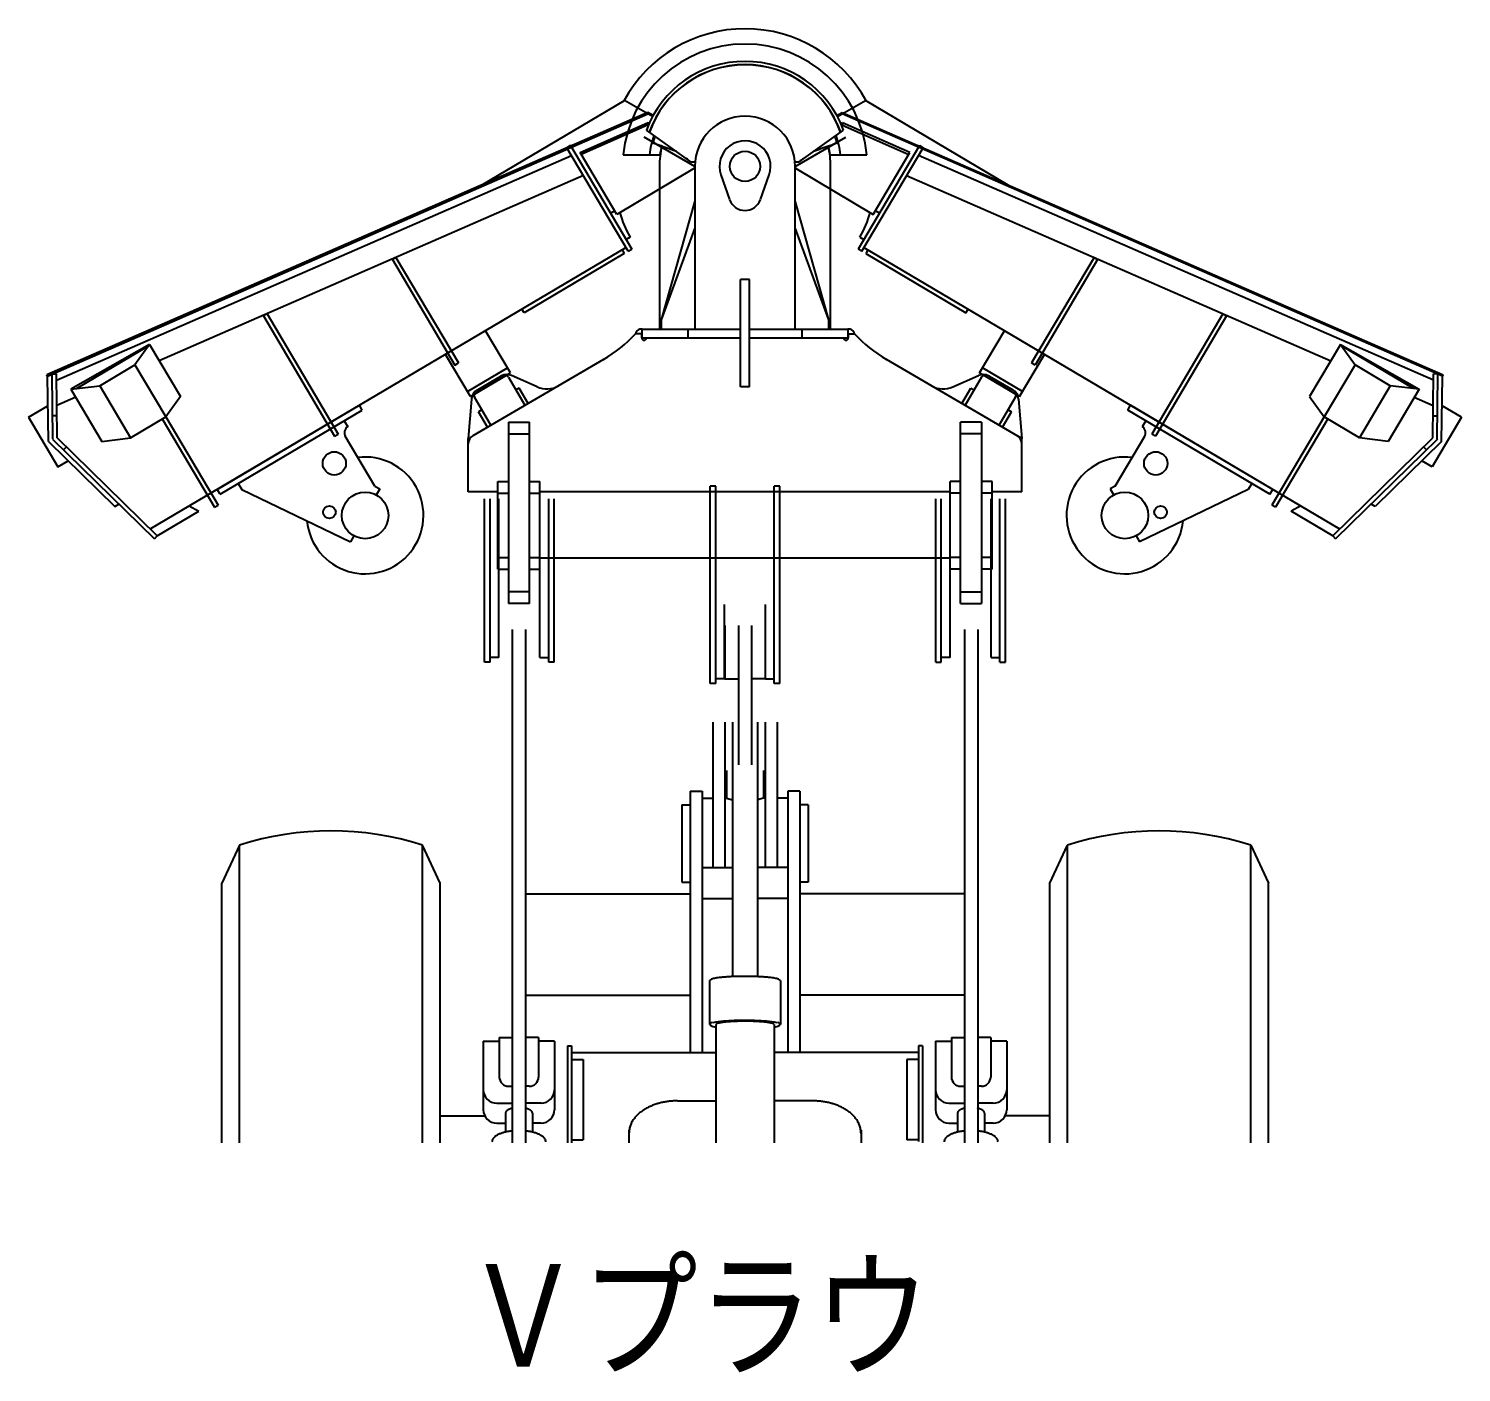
# Model space of a CAD drawing. Header units: millimetres. Extents: x -45 to 187, y -119 to 53.
# Drawn here: x 40.2 to 101.8, y -110.6 to -52.8 of the extents above; entities that cross this region are included whole.
import ezdxf
from ezdxf.enums import TextEntityAlignment as Align

# ---------------------------------------------------------------- set-up
doc = ezdxf.new("R2010")
doc.units = ezdxf.units.MM
doc.header["$LTSCALE"] = 0.25
doc.header["$PDSIZE"] = 1
doc.layers.add('Layer0016', color=7, linetype='Continuous')
doc.styles.add('dcStyle0', font='txt.shx', dxfattribs={"bigfont": 'bigfont'})

# ---------------------------------------------------------------- blocks, each defined once
blk = doc.blocks.new('DC_GROUP_ＤＸＦ５_21')
at = {"layer": 'Layer0016', "color": 7, "linetype": 'Continuous', "lineweight": 25}
for p, q in [((74.988, -56.612), (76.202, -55.928)), ((82.336, -59.558), (76.202, -55.928)), ((74.967, -56.572), (75.198, -56.442)), ((75.185, -56.501), (75.198, -56.442)), ((100.999, -67.77), (75.185, -56.501)), ((75.198, -56.442), (101.035, -67.721)), ((75.141, -56.923), (75.208, -56.886)), ((75.177, -57.006), (75.212, -56.987)), ((78.104, -58.161), (75.208, -56.886)), ((75.208, -56.886), (75.212, -56.987)), ((75.212, -56.987), (78.057, -58.239)), ((78.515, -57.858), (75.883, -62.307)), ((78.515, -57.858), (78.67, -57.95)), ((76.038, -62.398), (78.67, -57.95)), ((76.531, -60.819), (78.104, -58.161)), ((100.613, -67.95), (78.472, -58.284)), ((73.18, -58.837), (76.531, -60.819)), ((77.959, -59.152), (96.198, -67.114)), ((76.794, -60.766), (76.622, -60.664)), ((75.955, -61.792), (76.127, -61.893)), ((76.038, -62.398), (75.883, -62.307)), ((76.13, -62.243), (96.578, -74.343)), ((76.302, -62.345), (76.21, -62.5)), ((76.21, -62.5), (80.513, -65.046)), ((86.02, -62.671), (83.337, -67.205)), ((86.175, -62.762), (83.492, -67.297)), ((86.02, -62.671), (86.175, -62.762)), ((80.513, -65.046), (80.605, -64.891)), ((91.561, -65.089), (88.501, -70.261)), ((91.716, -65.181), (88.656, -70.352)), ((91.561, -65.089), (91.716, -65.181)), ((81.102, -67.625), (82.171, -65.818)), ((96.612, -66.415), (95.288, -68.652)), ((96.612, -66.415), (97.243, -67.287)), ((96.612, -66.415), (99.995, -68.338)), ((99.754, -68.308), (96.655, -66.475)), ((82.823, -68.644), (83.892, -66.837)), ((82.823, -68.644), (81.102, -67.625)), ((82.945, -68.437), (81.224, -67.419)), ((83.492, -67.297), (83.337, -67.205)), ((97.243, -67.287), (95.919, -69.525)), ((98.759, -68.184), (97.243, -67.287)), ((100.587, -70.42), (100.616, -67.679)), ((100.796, -67.681), (100.616, -67.679)), ((100.766, -70.464), (100.796, -67.681)), ((100.995, -67.789), (101.035, -67.721)), ((98.759, -68.184), (97.435, -70.422)), ((99.995, -68.338), (98.671, -70.576)), ((99.995, -68.338), (98.759, -68.184)), ((100.965, -70.581), (100.995, -67.789)), ((95.288, -68.652), (95.919, -69.525)), ((99.791, -68.682), (100.602, -69.036)), ((87.471, -69.233), (87.593, -69.026)), ((93.581, -72.849), (87.471, -69.233)), ((93.703, -72.642), (87.593, -69.026)), ((95.911, -69.52), (93.665, -73.316)), ((97.435, -70.422), (95.919, -69.525)), ((101.812, -69.542), (100.552, -71.672)), ((100.597, -69.479), (100.777, -69.481)), ((101.812, -69.542), (100.981, -69.05)), ((88.245, -69.691), (88.093, -69.949)), ((96.068, -69.609), (93.82, -73.408)), ((86.926, -72.509), (88.198, -70.36)), ((88.656, -70.352), (88.501, -70.261)), ((96.281, -74.634), (100.587, -70.42)), ((100.787, -70.476), (96.407, -74.763)), ((98.671, -70.576), (97.435, -70.422)), ((100.965, -70.581), (98.108, -73.378)), ((100.186, -70.812), (100.312, -70.94)), ((100.552, -71.672), (100.114, -71.414)), ((86.926, -72.509), (86.721, -72.622)), ((86.721, -72.622), (86.866, -72.885)), ((92.654, -72.648), (87.974, -74.901)), ((92.807, -72.39), (92.654, -72.648)), ((93.581, -72.849), (93.703, -72.642)), ((98.108, -73.378), (97.93, -73.272)), ((93.82, -73.408), (93.665, -73.316)), ((94.908, -73.355), (94.492, -73.576)), ((96.281, -74.634), (94.492, -73.576)), ((87.829, -74.638), (87.974, -74.901)), ((96.281, -74.634), (96.407, -74.763))]:
    blk.add_line(p, q, dxfattribs=at)
for centre, radius in [((88.672, -71.524), 0.5), ((87.348, -73.761), 1), ((88.881, -73.623), 0.27)]:
    blk.add_circle(centre, radius, dxfattribs=at)
for centre, radius, start, end in [((72.468, -59.728), 4.052, 329.38676, 345.57842), ((87.94, -70.208), 0.3, 329.38676, 59.38676), ((87.348, -73.761), 2.511, 82.85473, 354.56993)]:
    blk.add_arc(centre, radius, start, end, dxfattribs=at)
blk = doc.blocks.new('DC_GROUP_ＤＸＦ５_23')
at = {"layer": 'Layer0016', "color": 7, "linetype": 'Continuous', "lineweight": 25}
for centre, radius, start, end in [((70.497, -98.401), 4.802, 95.39087, 97.70552), ((70.731, -100.825), 7.237, 93.89772, 95.43333), ((70.881, -102.993), 9.411, 92.73176, 93.91283), ((70.966, -104.742), 11.162, 91.74315, 92.73887), ((71.004, -105.963), 12.383, 90.84976, 91.74726), ((71.014, -106.589), 13.009, 89.99839, 90.85267), ((71.015, -106.589), 13.009, 89.14661, 90.00097), ((71.025, -105.962), 12.382, 88.2519, 89.14952), ((71.063, -104.741), 11.16, 87.26021, 88.256), ((71.148, -102.992), 9.409, 86.0862, 87.26732), ((71.298, -100.824), 7.236, 84.56547, 86.10131), ((71.532, -98.399), 4.8, 82.29317, 84.60792), ((69.685, -93.94), 0.265, 95.02272, 136.23598), ((70.16, -95.971), 2.349, 97.50616, 102.23733), ((71.869, -95.971), 2.348, 77.76077, 82.49259), ((72.344, -93.94), 0.265, 43.7587, 84.97612)]:
    blk.add_arc(centre, radius, start, end, dxfattribs=at)
blk = doc.blocks.new('DC_GROUP_ＤＸＦ５_24')
at = {"layer": 'Layer0016', "color": 7, "linetype": 'Continuous', "lineweight": 25}
for centre, radius, start, end in [((69.923, -95.805), 0.218, 95.00303, 136.14338), ((70.313, -97.479), 1.935, 97.4884, 102.20738), ((70.589, -99.479), 3.955, 95.37822, 97.6872), ((70.782, -101.476), 5.96, 93.88862, 95.42056), ((70.905, -103.261), 7.75, 92.72539, 93.90369), ((70.975, -104.701), 9.191, 91.73908, 92.73248), ((71.006, -105.706), 10.197, 90.84775, 91.74318), ((71.014, -106.221), 10.712, 89.99833, 90.85066), ((71.015, -106.221), 10.712, 89.14851, 90.00091), ((71.023, -105.705), 10.196, 88.25585, 89.15141), ((71.054, -104.699), 9.19, 87.26645, 88.25995), ((71.124, -103.259), 7.748, 86.09516, 87.27354), ((71.247, -101.474), 5.959, 84.578, 86.11024), ((71.44, -99.478), 3.953, 82.31109, 84.62034), ((71.717, -97.478), 1.934, 77.78974, 82.51), ((72.107, -95.805), 0.218, 43.84851, 84.99501)]:
    blk.add_arc(centre, radius, start, end, dxfattribs=at)
blk = doc.blocks.new('DC_GROUP_ＤＸＦ５_25')
at = {"layer": 'Layer0016', "color": 7, "linetype": 'Continuous', "lineweight": 25}
for centre, radius, start, end in [((80.798, -100.201), 0.973, 75.48299, 76.90005), ((80.814, -100.138), 0.908, 73.96664, 75.48415), ((80.833, -100.073), 0.84, 72.32614, 73.96813), ((80.854, -100.006), 0.77, 70.537, 72.328), ((80.878, -99.939), 0.698, 68.56585, 70.5394), ((80.905, -99.872), 0.626, 66.36762, 68.56902), ((80.934, -99.805), 0.554, 63.88232, 66.37191), ((80.965, -99.741), 0.482, 61.03211, 63.88816), ((80.999, -99.681), 0.413, 57.70301, 61.04036), ((81.034, -99.625), 0.347, 53.74234, 57.7146), ((81.071, -99.575), 0.285, 48.92445, 53.75899), ((81.107, -99.533), 0.229, 42.93751, 48.9475), ((81.143, -99.5), 0.181, 35.36052, 42.96678), ((81.174, -99.478), 0.142, 25.71671, 35.38752), ((81.199, -99.466), 0.115, 13.7568, 25.71224), ((81.213, -99.463), 0.101, 0.06133, 13.68088)]:
    blk.add_arc(centre, radius, start, end, dxfattribs=at)
blk = doc.blocks.new('DC_GROUP_ＤＸＦ５_26')
at = {"layer": 'Layer0016', "color": 7, "linetype": 'Continuous', "lineweight": 25}
for centre, radius, start, end in [((80.255, -99.463), 0.101, 166.33047, 179.9613), ((80.269, -99.466), 0.115, 154.27384, 166.25394), ((80.293, -99.478), 0.143, 144.5923, 154.26976), ((80.325, -99.5), 0.181, 137.0091, 144.61932), ((80.36, -99.533), 0.23, 131.02821, 137.03852), ((80.397, -99.575), 0.285, 126.21827, 131.05135), ((80.434, -99.625), 0.347, 122.26262, 126.23486), ((80.469, -99.681), 0.414, 118.93881, 122.27425), ((80.503, -99.742), 0.483, 116.091, 118.94701), ((80.534, -99.806), 0.554, 113.60863, 116.09687), ((80.563, -99.872), 0.627, 111.41183, 113.61291), ((80.59, -99.94), 0.699, 109.44174, 111.41501), ((80.613, -100.007), 0.771, 107.65415, 109.44416), ((80.635, -100.074), 0.841, 106.01518, 107.65601), ((80.653, -100.139), 0.909, 104.49844, 106.01664), ((80.67, -100.202), 0.974, 103.08303, 104.49962)]:
    blk.add_arc(centre, radius, start, end, dxfattribs=at)
blk = doc.blocks.new('DC_GROUP_ＤＸＦ５_27')
at = {"layer": 'Layer0016', "color": 7, "linetype": 'Continuous', "lineweight": 25}
for centre, radius, start, end in [((67.94, -101.387), 2.43, 110.31658, 114.36618), ((68.003, -101.558), 2.612, 106.55395, 110.32107), ((68.049, -101.711), 2.772, 103.00746, 106.55766), ((68.079, -101.841), 2.905, 99.62292, 103.0106), ((68.096, -101.942), 3.008, 96.35356, 99.62565), ((68.104, -102.011), 3.077, 93.15815, 96.35601), ((68.106, -102.046), 3.113, 89.99888, 93.16045), ((67.227, -100.435), 1.225, 142.25385, 150.28589), ((67.364, -100.542), 1.399, 135.22675, 142.26049), ((67.504, -100.68), 1.596, 129.06937, 135.23606), ((67.637, -100.843), 1.806, 123.62904, 129.0786), ((67.756, -101.021), 2.02, 118.7657, 123.63712), ((67.857, -101.206), 2.231, 114.36068, 118.77242), ((66.959, -100.32), 0.932, 169.4188, 179.9835), ((67.01, -100.33), 0.984, 159.38251, 169.38829), ((67.104, -100.365), 1.084, 150.287, 159.36756)]:
    blk.add_arc(centre, radius, start, end, dxfattribs=at)
blk = doc.blocks.new('DC_GROUP_ＤＸＦ５_28')
at = {"layer": 'Layer0016', "color": 7, "linetype": 'Continuous', "lineweight": 25}
for centre, radius, start, end in [((60.817, -99.463), 0.101, 166.33038, 179.9613), ((60.83, -99.466), 0.115, 154.2737, 166.25385), ((60.855, -99.478), 0.143, 144.59215, 154.26962), ((60.886, -99.5), 0.181, 137.00895, 144.61917), ((60.922, -99.533), 0.23, 131.02808, 137.03837), ((60.959, -99.575), 0.285, 126.21816, 131.05122), ((60.995, -99.625), 0.347, 122.26252, 126.23474), ((61.031, -99.681), 0.414, 118.93872, 122.27415), ((61.064, -99.742), 0.483, 116.09092, 118.94692), ((61.096, -99.806), 0.554, 113.60856, 116.09679), ((61.125, -99.872), 0.627, 111.41177, 113.61285), ((61.151, -99.94), 0.699, 109.44169, 111.41496), ((61.175, -100.007), 0.771, 107.6541, 109.44411), ((61.196, -100.074), 0.841, 106.01514, 107.65597), ((61.215, -100.139), 0.909, 104.49841, 106.01661), ((61.231, -100.202), 0.974, 103.08301, 104.49958)]:
    blk.add_arc(centre, radius, start, end, dxfattribs=at)
blk = doc.blocks.new('DC_GROUP_ＤＸＦ５_29')
at = {"layer": 'Layer0016', "color": 7, "linetype": 'Continuous', "lineweight": 25}
for centre, radius, start, end in [((61.36, -100.201), 0.973, 75.48299, 76.90005), ((61.376, -100.138), 0.908, 73.96664, 75.48415), ((61.395, -100.073), 0.84, 72.32614, 73.96813), ((61.416, -100.006), 0.77, 70.537, 72.328), ((61.44, -99.939), 0.698, 68.56585, 70.5394), ((61.466, -99.872), 0.626, 66.36762, 68.56902), ((61.495, -99.805), 0.554, 63.88232, 66.37191), ((61.527, -99.741), 0.482, 61.03211, 63.88816), ((61.56, -99.681), 0.413, 57.70301, 61.04036), ((61.596, -99.625), 0.347, 53.74234, 57.7146), ((61.632, -99.575), 0.285, 48.92445, 53.75899), ((61.669, -99.533), 0.229, 42.93751, 48.9475), ((61.705, -99.5), 0.181, 35.36052, 42.96678), ((61.736, -99.478), 0.142, 25.71671, 35.38752), ((61.761, -99.466), 0.115, 13.7568, 25.71224), ((61.774, -99.463), 0.101, 0.06133, 13.68088)]:
    blk.add_arc(centre, radius, start, end, dxfattribs=at)
blk = doc.blocks.new('DC_GROUP_ＤＸＦ５_30')
at = {"layer": 'Layer0016', "color": 7, "linetype": 'Continuous', "lineweight": 25}
for centre, radius, start, end in [((69.594, -95.645), 0.0749, 59.24038, 225.10142), ((69.913, -94.705), 1.06, 249.49517, 261.99853), ((70.133, -97.692), 2.171, 97.21937, 103.32624), ((70.533, -100.605), 5.111, 94.96967, 97.56338), ((70.788, -103.452), 7.969, 93.36298, 95.02636), ((70.933, -105.848), 10.369, 92.10297, 93.38138), ((70.997, -107.559), 12.082, 91.01435, 92.11146), ((71.014, -108.447), 12.97, 89.9976, 91.01956), ((71.015, -108.447), 12.97, 88.97994, 90.00199), ((71.032, -107.559), 12.081, 87.88793, 88.98516), ((71.097, -105.847), 10.368, 86.618, 87.89641), ((71.241, -103.451), 7.968, 84.97283, 86.6364), ((71.496, -100.605), 5.11, 82.43582, 85.0295), ((71.896, -97.692), 2.17, 76.67318, 82.77979), ((72.116, -94.705), 1.06, 278.00042, 290.50718), ((72.435, -95.645), 0.0749, 314.93517, 120.73833)]:
    blk.add_arc(centre, radius, start, end, dxfattribs=at)
blk = doc.blocks.new('DC_GROUP_ＤＸＦ５_31')
at = {"layer": 'Layer0016', "color": 7, "linetype": 'Continuous', "lineweight": 25}
for centre, radius, start, end in [((60.861, -101.306), 1.027, 114.48608, 118.17916), ((60.943, -101.486), 1.225, 111.40289, 114.49864), ((61.016, -101.671), 1.424, 108.74791, 111.41121), ((61.079, -101.856), 1.619, 106.41175, 108.75362), ((61.132, -102.037), 1.807, 104.31798, 106.41581), ((61.176, -102.209), 1.986, 102.41136, 104.32095), ((61.212, -102.371), 2.151, 100.65081, 102.4136), ((61.24, -102.519), 2.301, 99.00485, 100.65255), ((61.261, -102.65), 2.434, 97.4481, 99.00623), ((61.276, -102.764), 2.549, 95.96191, 97.44924), ((60.341, -100.694), 0.206, 161.46148, 179.87087), ((60.391, -100.711), 0.258, 146.64586, 161.33858), ((60.473, -100.765), 0.356, 136.0632, 146.70174), ((60.571, -100.858), 0.492, 128.42247, 136.13757), ((60.672, -100.985), 0.654, 122.6723, 128.47383), ((60.77, -101.137), 0.834, 118.15947, 122.70409)]:
    blk.add_arc(centre, radius, start, end, dxfattribs=at)
blk = doc.blocks.new('DC_GROUP_ＤＸＦ５_32')
at = {"layer": 'Layer0016', "color": 7, "linetype": 'Continuous', "lineweight": 25}
for centre, radius, start, end in [((80.753, -102.763), 2.549, 82.54493, 84.03264), ((80.768, -102.65), 2.434, 80.9883, 82.54607), ((80.789, -102.518), 2.301, 79.34168, 80.98969), ((80.817, -102.37), 2.15, 77.58021, 79.34342), ((80.853, -102.209), 1.985, 75.67288, 77.58245), ((80.897, -102.036), 1.807, 73.57752, 75.67586), ((80.95, -101.856), 1.619, 71.23947, 73.58157), ((81.013, -101.671), 1.423, 68.58185, 71.24517), ((81.086, -101.486), 1.224, 65.4942, 68.59016), ((81.168, -101.306), 1.026, 61.81396, 65.50674), ((81.259, -101.136), 0.834, 57.28999, 61.83362), ((81.357, -100.985), 0.654, 51.52176, 57.32178), ((81.458, -100.858), 0.491, 43.86125, 51.57308), ((81.556, -100.765), 0.356, 33.30422, 43.93552), ((81.638, -100.711), 0.258, 18.67782, 33.36016), ((81.688, -100.694), 0.206, 0.15438, 18.55535)]:
    blk.add_arc(centre, radius, start, end, dxfattribs=at)
blk = doc.blocks.new('DC_GROUP_ＤＸＦ５_33')
at = {"layer": 'Layer0016', "color": 7, "linetype": 'Continuous', "lineweight": 25}
for centre, radius, start, end in [((80.299, -101.306), 1.027, 114.48611, 118.1792), ((80.382, -101.486), 1.225, 111.40292, 114.49867), ((80.454, -101.671), 1.424, 108.74793, 111.41124), ((80.517, -101.856), 1.619, 106.41177, 108.75364), ((80.571, -102.037), 1.807, 104.31799, 106.41583), ((80.615, -102.209), 1.986, 102.41137, 104.32096), ((80.65, -102.371), 2.151, 100.65081, 102.41361), ((80.678, -102.519), 2.301, 99.00486, 100.65256), ((80.699, -102.65), 2.434, 97.4481, 99.00624), ((80.714, -102.764), 2.549, 95.96191, 97.44925), ((79.78, -100.694), 0.206, 161.46153, 179.87088), ((79.829, -100.711), 0.258, 146.64593, 161.33864), ((79.911, -100.765), 0.356, 136.06327, 146.70181), ((80.009, -100.858), 0.492, 128.42253, 136.13764), ((80.11, -100.985), 0.654, 122.67235, 128.47389), ((80.208, -101.137), 0.834, 118.15951, 122.70414)]:
    blk.add_arc(centre, radius, start, end, dxfattribs=at)
blk = doc.blocks.new('DC_GROUP_ＤＸＦ５_34')
at = {"layer": 'Layer0016', "color": 7, "linetype": 'Continuous', "lineweight": 25}
for centre, radius, start, end in [((73.923, -102.046), 3.113, 86.83746, 89.99915), ((73.925, -102.011), 3.077, 83.64155, 86.83976), ((73.933, -101.942), 3.008, 80.37152, 83.64401), ((73.95, -101.84), 2.905, 76.98626, 80.37425), ((73.98, -101.711), 2.772, 73.43915, 76.9894), ((74.026, -101.558), 2.612, 69.67565, 73.44286), ((74.09, -101.387), 2.43, 65.63039, 69.68014), ((74.172, -101.206), 2.231, 61.22397, 65.63589), ((74.274, -101.021), 2.02, 56.35918, 61.23069), ((74.393, -100.843), 1.806, 50.91793, 56.36725), ((74.525, -100.68), 1.596, 44.76077, 50.92716), ((74.665, -100.542), 1.399, 37.73719, 44.77005), ((74.803, -100.435), 1.225, 29.71296, 37.74382), ((74.925, -100.365), 1.084, 20.63217, 29.71187), ((75.019, -100.33), 0.984, 10.61273, 20.61722), ((75.07, -100.32), 0.932, 0.01885, 10.58222)]:
    blk.add_arc(centre, radius, start, end, dxfattribs=at)
blk = doc.blocks.new('DC_GROUP_ＤＸＦ５_35')
at = {"layer": 'Layer0016', "color": 7, "linetype": 'Continuous', "lineweight": 25}
for centre, radius, start, end in [((61.315, -102.763), 2.549, 82.54493, 84.03264), ((61.33, -102.65), 2.434, 80.9883, 82.54607), ((61.351, -102.518), 2.301, 79.34168, 80.98969), ((61.379, -102.37), 2.15, 77.58021, 79.34342), ((61.414, -102.209), 1.985, 75.67288, 77.58245), ((61.459, -102.036), 1.807, 73.57752, 75.67586), ((61.512, -101.856), 1.619, 71.23947, 73.58157), ((61.575, -101.671), 1.423, 68.58185, 71.24517), ((61.648, -101.486), 1.224, 65.4942, 68.59016), ((61.73, -101.306), 1.026, 61.81396, 65.50674), ((61.821, -101.136), 0.834, 57.28999, 61.83362), ((61.919, -100.985), 0.654, 51.52176, 57.32178), ((62.02, -100.858), 0.491, 43.86125, 51.57308), ((62.118, -100.765), 0.356, 33.30422, 43.93552), ((62.2, -100.711), 0.258, 18.67782, 33.36016), ((62.249, -100.694), 0.206, 0.15438, 18.55535)]:
    blk.add_arc(centre, radius, start, end, dxfattribs=at)
blk = doc.blocks.new('DC_GROUP_ＤＸＦ５_22')
at = {"layer": 'Layer0016', "color": 7, "linetype": 'Continuous', "lineweight": 25}
for p, q in [((61.011, -78.669), (61.011, -100.737)), ((61.58, -78.669), (61.58, -100.737)), ((70.73, -78.5), (70.73, -84.49)), ((71.299, -78.5), (71.299, -84.49)), ((80.449, -78.669), (80.449, -100.737)), ((81.018, -78.669), (81.018, -100.737)), ((69.625, -82.644), (69.625, -88.9)), ((70.141, -82.644), (70.141, -88.9)), ((70.472, -82.644), (70.472, -93.592)), ((71.558, -82.644), (71.558, -93.592)), ((71.888, -82.644), (71.888, -88.9)), ((72.404, -82.644), (72.404, -88.9)), ((70.215, -84.732), (70.215, -85.923)), ((71.814, -84.732), (71.814, -85.923)), ((68.658, -85.618), (69.174, -85.618)), ((68.658, -85.618), (68.658, -96.858)), ((69.174, -85.618), (69.174, -96.858)), ((72.855, -85.618), (72.855, -96.858)), ((73.372, -85.618), (72.855, -85.618)), ((73.372, -85.618), (73.372, -96.858)), ((68.301, -86.204), (68.301, -89.535)), ((68.301, -86.204), (68.658, -86.204)), ((69.174, -85.913), (69.625, -85.913)), ((70.141, -85.923), (70.215, -85.923)), ((70.215, -85.923), (70.472, -85.985)), ((71.814, -85.923), (71.558, -85.985)), ((71.888, -85.923), (71.814, -85.923)), ((72.855, -85.913), (72.404, -85.913)), ((73.729, -86.204), (73.372, -86.204)), ((73.729, -86.204), (73.729, -89.535)), ((49.275, -87.944), (48.515, -89.568)), ((49.275, -100.737), (49.275, -87.944)), ((57.155, -100.737), (57.155, -87.944)), ((57.915, -89.568), (57.155, -87.944)), ((84.115, -89.568), (84.875, -87.944)), ((84.875, -100.737), (84.875, -87.944)), ((92.755, -87.944), (93.515, -89.568)), ((92.755, -100.737), (92.755, -87.944)), ((69.174, -88.9), (70.472, -88.9)), ((72.855, -88.9), (71.558, -88.9)), ((48.515, -100.737), (48.515, -89.568)), ((57.915, -100.737), (57.915, -89.568)), ((68.301, -89.535), (68.658, -89.535)), ((73.729, -89.535), (73.372, -89.535)), ((84.115, -100.737), (84.115, -89.568)), ((93.515, -100.737), (93.515, -89.568)), ((61.58, -90.029), (68.658, -90.029)), ((69.174, -90.226), (70.472, -90.226)), ((72.855, -90.226), (71.558, -90.226)), ((80.449, -90.029), (73.372, -90.029)), ((69.494, -93.756), (69.494, -95.654)), ((72.535, -93.756), (72.535, -95.654)), ((61.58, -94.394), (68.658, -94.394)), ((80.449, -94.394), (73.372, -94.394)), ((69.765, -95.654), (69.765, -100.737)), ((72.264, -95.654), (72.264, -100.737)), ((59.763, -96.367), (60.452, -96.367)), ((59.763, -96.367), (59.763, -99.315)), ((60.452, -96.213), (61.011, -96.213)), ((60.452, -96.213), (60.452, -97.909)), ((62.139, -96.213), (61.58, -96.213)), ((62.139, -96.213), (62.139, -97.909)), ((62.828, -96.367), (62.139, -96.367)), ((62.828, -96.367), (62.828, -99.315)), ((63.385, -96.564), (63.385, -100.737)), ((63.385, -96.564), (63.555, -96.564)), ((63.555, -96.564), (63.555, -100.737)), ((78.474, -96.564), (78.474, -100.68)), ((78.644, -96.564), (78.474, -96.564)), ((78.644, -96.564), (78.644, -100.737)), ((79.201, -96.367), (79.89, -96.367)), ((79.201, -96.367), (79.201, -99.315)), ((79.89, -96.213), (80.449, -96.213)), ((79.89, -96.213), (79.89, -97.909)), ((81.577, -96.213), (81.018, -96.213)), ((81.577, -96.213), (81.577, -97.909)), ((82.266, -96.367), (81.577, -96.367)), ((82.266, -96.367), (82.266, -99.315)), ((63.555, -96.858), (69.765, -96.858)), ((63.555, -97.151), (64.06, -97.151)), ((64.06, -97.151), (64.06, -100.616)), ((78.474, -96.858), (72.264, -96.858)), ((77.969, -97.151), (77.969, -100.616)), ((78.474, -97.151), (77.969, -97.151)), ((60.85, -98.307), (61.011, -98.307)), ((61.741, -98.307), (61.58, -98.307)), ((80.288, -98.307), (80.449, -98.307)), ((81.18, -98.307), (81.018, -98.307)), ((60.341, -99.032), (61.011, -99.032)), ((62.249, -99.032), (61.58, -99.032)), ((68.106, -98.934), (69.765, -98.934)), ((73.923, -98.934), (72.264, -98.934)), ((79.78, -99.032), (80.449, -99.032)), ((81.688, -99.032), (81.018, -99.032)), ((57.915, -99.574), (59.824, -99.574)), ((60.715, -99.463), (60.715, -100.278)), ((61.875, -99.463), (61.875, -100.278)), ((80.154, -99.463), (80.154, -100.278)), ((81.314, -99.463), (81.314, -100.278)), ((84.115, -99.574), (82.205, -99.574)), ((60.341, -99.893), (60.715, -99.893)), ((62.249, -99.893), (61.875, -99.893)), ((66.027, -100.197), (66.027, -100.737)), ((76.002, -100.197), (76.002, -100.737)), ((79.78, -99.893), (80.154, -99.893)), ((81.688, -99.893), (81.314, -99.893)), ((63.555, -100.616), (64.06, -100.616)), ((78.474, -100.616), (77.969, -100.616))]:
    blk.add_line(p, q, dxfattribs=at)
for centre, radius, start, end in [((53.215, -100.142), 12.818, 72.09927, 107.90073), ((88.815, -100.142), 12.818, 72.09927, 107.90073), ((60.85, -97.909), 0.398, 180, 270), ((61.741, -97.909), 0.398, 270, 0), ((80.288, -97.909), 0.398, 180, 270), ((81.18, -97.909), 0.398, 270, 0), ((60.341, -98.454), 0.578, 180, 269.99998), ((62.249, -98.454), 0.578, 270.00002, 0), ((79.78, -98.454), 0.578, 180, 269.99998), ((81.688, -98.454), 0.578, 270.00002, 0), ((60.341, -99.315), 0.578, 180, 270), ((62.249, -99.315), 0.578, 270, 0), ((79.78, -99.315), 0.578, 180, 270), ((81.688, -99.315), 0.578, 270, 0)]:
    blk.add_arc(centre, radius, start, end, dxfattribs=at)
at = {"layer": 'Layer0016', "linetype": 'Continuous'}
for name in ['DC_GROUP_ＤＸＦ５_23', 'DC_GROUP_ＤＸＦ５_30', 'DC_GROUP_ＤＸＦ５_24', 'DC_GROUP_ＤＸＦ５_27', 'DC_GROUP_ＤＸＦ５_34', 'DC_GROUP_ＤＸＦ５_28', 'DC_GROUP_ＤＸＦ５_29', 'DC_GROUP_ＤＸＦ５_26', 'DC_GROUP_ＤＸＦ５_25', 'DC_GROUP_ＤＸＦ５_31', 'DC_GROUP_ＤＸＦ５_35', 'DC_GROUP_ＤＸＦ５_33', 'DC_GROUP_ＤＸＦ５_32']:
    blk.add_blockref(name, (0, 0), dxfattribs=at)
blk = doc.blocks.new('DC_GROUP_ＤＸＦ５_36')
at = {"layer": 'Layer0016', "color": 7, "linetype": 'Continuous', "lineweight": 25}
for p, q in [((59.693, -59.558), (65.828, -55.928)), ((67.041, -56.612), (65.828, -55.928)), ((66.831, -56.442), (40.994, -67.721)), ((41.03, -67.77), (66.844, -56.501)), ((67.062, -56.572), (66.831, -56.442)), ((66.844, -56.501), (66.831, -56.442)), ((63.926, -58.161), (66.822, -56.886)), ((66.817, -56.987), (63.972, -58.239)), ((66.822, -56.886), (66.817, -56.987)), ((66.852, -57.006), (66.817, -56.987)), ((66.888, -56.923), (66.822, -56.886)), ((63.514, -57.858), (63.359, -57.95)), ((63.514, -57.858), (66.146, -62.307)), ((41.416, -67.95), (63.557, -58.284)), ((65.991, -62.398), (63.359, -57.95)), ((65.498, -60.819), (63.926, -58.161)), ((68.849, -58.837), (65.498, -60.819)), ((64.07, -59.152), (45.831, -67.114)), ((65.235, -60.766), (65.407, -60.664)), ((66.074, -61.792), (65.902, -61.893)), ((65.9, -62.243), (45.451, -74.343)), ((56.009, -62.671), (55.854, -62.762)), ((55.854, -62.762), (58.537, -67.297)), ((56.009, -62.671), (58.692, -67.205)), ((65.819, -62.5), (61.516, -65.046)), ((65.727, -62.345), (65.819, -62.5)), ((65.991, -62.398), (66.146, -62.307)), ((50.468, -65.089), (50.313, -65.181)), ((50.313, -65.181), (53.373, -70.352)), ((50.468, -65.089), (53.528, -70.261)), ((61.516, -65.046), (61.424, -64.891)), ((60.927, -67.625), (59.858, -65.818)), ((45.417, -66.415), (42.035, -68.338)), ((42.276, -68.308), (45.374, -66.475)), ((45.417, -66.415), (44.786, -67.287)), ((45.417, -66.415), (46.741, -68.652)), ((59.206, -68.644), (58.137, -66.837)), ((41.034, -67.789), (40.994, -67.721)), ((41.233, -67.681), (41.413, -67.679)), ((41.263, -70.464), (41.233, -67.681)), ((41.442, -70.42), (41.413, -67.679)), ((43.27, -68.184), (44.786, -67.287)), ((44.786, -67.287), (46.11, -69.525)), ((58.537, -67.297), (58.692, -67.205)), ((59.084, -68.437), (60.805, -67.419)), ((59.206, -68.644), (60.927, -67.625)), ((41.064, -70.581), (41.034, -67.789)), ((42.035, -68.338), (43.27, -68.184)), ((42.035, -68.338), (43.359, -70.576)), ((43.27, -68.184), (44.594, -70.422)), ((42.238, -68.682), (41.428, -69.036)), ((46.741, -68.652), (46.11, -69.525)), ((40.217, -69.542), (41.048, -69.05)), ((40.217, -69.542), (41.477, -71.672)), ((41.432, -69.479), (41.252, -69.481)), ((44.594, -70.422), (46.11, -69.525)), ((46.118, -69.52), (48.364, -73.316)), ((48.326, -72.642), (54.436, -69.026)), ((48.448, -72.849), (54.558, -69.233)), ((54.558, -69.233), (54.436, -69.026)), ((45.962, -69.609), (48.209, -73.408)), ((53.784, -69.691), (53.937, -69.949)), ((41.064, -70.581), (43.921, -73.378)), ((41.242, -70.476), (45.622, -74.763)), ((45.748, -74.634), (41.442, -70.42)), ((41.843, -70.812), (41.717, -70.94)), ((43.359, -70.576), (44.594, -70.422)), ((53.373, -70.352), (53.528, -70.261)), ((55.103, -72.509), (53.831, -70.36)), ((41.477, -71.672), (41.915, -71.414)), ((48.448, -72.849), (48.326, -72.642)), ((49.222, -72.39), (49.375, -72.648)), ((49.375, -72.648), (54.055, -74.901)), ((55.103, -72.509), (55.308, -72.622)), ((55.308, -72.622), (55.163, -72.885)), ((43.921, -73.378), (44.099, -73.272)), ((45.748, -74.634), (47.537, -73.576)), ((47.121, -73.355), (47.537, -73.576)), ((48.209, -73.408), (48.364, -73.316)), ((45.748, -74.634), (45.622, -74.763)), ((54.2, -74.638), (54.055, -74.901))]:
    blk.add_line(p, q, dxfattribs=at)
for centre, radius in [((53.358, -71.524), 0.5), ((54.682, -73.761), 1), ((53.148, -73.623), 0.27)]:
    blk.add_circle(centre, radius, dxfattribs=at)
for centre, radius, start, end in [((69.561, -59.728), 4.052, 194.42158, 210.61324), ((54.089, -70.208), 0.3, 120.61324, 210.61324), ((54.682, -73.761), 2.511, 185.43007, 97.14527)]:
    blk.add_arc(centre, radius, start, end, dxfattribs=at)
blk = doc.blocks.new('DC_GROUP_ＤＸＦ５_38')
at = {"layer": 'Layer0016', "color": 7, "linetype": 'Continuous', "lineweight": 25}
for p, q in [((69.977, -59.119), (70.355, -60.185)), ((71.675, -60.185), (72.052, -59.119))]:
    blk.add_line(p, q, dxfattribs=at)
for centre, radius, start, end in [((71.015, -58.752), 1.1, 340.52878, 199.47122), ((71.015, -59.952), 0.7, 199.47122, 340.52878)]:
    blk.add_arc(centre, radius, start, end, dxfattribs=at)
blk = doc.blocks.new('DC_GROUP_ＤＸＦ５_39')
at = {"layer": 'Layer0016', "color": 7, "linetype": 'Continuous', "lineweight": 25}
for p, q in [((60.845, -69.752), (60.845, -77.052)), ((60.845, -69.752), (61.745, -69.752)), ((61.745, -77.052), (61.745, -69.752)), ((60.395, -75.568), (60.395, -72.307)), ((60.395, -72.307), (60.845, -72.307)), ((61.745, -72.307), (62.195, -72.307)), ((62.195, -75.568), (62.195, -72.307)), ((60.395, -75.568), (60.845, -75.568)), ((61.745, -75.568), (62.195, -75.568)), ((61.745, -77.052), (60.845, -77.052))]:
    blk.add_line(p, q, dxfattribs=at)
at = {"layer": 'Layer0016', "color": 7, "linetype": 'Continuous'}
blk.add_point((62.175, -75.552), dxfattribs=at)
blk = doc.blocks.new('DC_GROUP_ＤＸＦ５_40')
at = {"layer": 'Layer0016', "color": 7, "linetype": 'Continuous', "lineweight": 25}
for p, q in [((80.285, -77.052), (80.285, -69.752)), ((81.185, -69.752), (80.285, -69.752)), ((81.185, -69.752), (81.185, -77.052)), ((79.835, -75.568), (79.835, -72.307)), ((80.285, -72.307), (79.835, -72.307)), ((81.635, -72.307), (81.185, -72.307)), ((81.635, -75.568), (81.635, -72.307)), ((80.285, -75.568), (79.835, -75.568)), ((81.635, -75.568), (81.185, -75.568)), ((80.285, -77.052), (81.185, -77.052))]:
    blk.add_line(p, q, dxfattribs=at)
at = {"layer": 'Layer0016', "color": 7, "linetype": 'Continuous'}
blk.add_point((79.855, -75.552), dxfattribs=at)
blk = doc.blocks.new('DC_GROUP_ＤＸＦ５_37')
at = {"layer": 'Layer0016', "color": 7, "linetype": 'Continuous', "lineweight": 25}
for p, q in [((68.681, -58.552), (66.778, -57.194)), ((73.348, -58.552), (75.251, -57.194)), ((68.855, -58.752), (66.679, -57.496)), ((73.175, -58.752), (75.35, -57.496)), ((65.782, -58.252), (67.374, -58.252)), ((74.655, -58.252), (76.247, -58.252)), ((67.335, -58.752), (67.335, -65.752)), ((68.681, -58.552), (68.871, -58.552)), ((68.855, -58.752), (68.855, -65.752)), ((73.158, -58.552), (73.348, -58.552)), ((73.175, -65.752), (73.175, -58.752)), ((74.695, -65.752), (74.695, -58.752)), ((68.855, -60.242), (67.415, -65.352)), ((74.615, -65.352), (73.175, -60.242)), ((68.855, -61.394), (67.415, -65.352)), ((74.615, -65.352), (73.175, -61.394)), ((70.825, -68.232), (70.825, -63.612)), ((71.205, -63.612), (70.825, -63.612)), ((71.205, -68.232), (71.205, -63.612)), ((66.595, -66.132), (66.595, -65.752)), ((66.595, -65.752), (70.825, -65.752)), ((67.415, -65.352), (67.415, -65.752)), ((68.555, -65.752), (68.555, -66.132)), ((71.205, -65.752), (75.435, -65.752)), ((73.475, -66.132), (73.475, -65.752)), ((74.615, -65.752), (74.615, -65.352)), ((75.435, -65.752), (75.435, -66.132)), ((66.575, -65.952), (66.309, -65.952)), ((66.575, -66.132), (66.575, -65.952)), ((66.595, -66.132), (70.825, -66.132)), ((71.205, -66.132), (75.435, -66.132)), ((75.455, -65.952), (75.455, -66.132)), ((75.455, -66.132), (75.455, -65.952)), ((75.455, -65.952), (75.72, -65.952)), ((64.933, -67.055), (59.313, -70.336)), ((82.915, -70.452), (77.096, -67.055)), ((60.573, -67.742), (59.45, -68.398)), ((62.079, -68.238), (60.98, -67.746)), ((79.95, -68.238), (81.049, -67.746)), ((60.847, -67.814), (61.555, -69.027)), ((61.307, -68.286), (61.169, -68.367)), ((61.693, -68.947), (61.307, -68.286)), ((71.205, -68.232), (70.825, -68.232)), ((80.336, -68.947), (80.722, -68.286)), ((81.183, -67.814), (80.474, -69.027)), ((80.722, -68.286), (80.86, -68.367)), ((81.505, -67.771), (82.527, -68.368)), ((59.256, -68.758), (59.115, -70.452)), ((60.087, -69.884), (59.378, -68.671)), ((81.942, -69.884), (82.751, -68.499)), ((82.773, -68.758), (82.915, -70.452)), ((59.701, -69.224), (59.563, -69.305)), ((59.949, -69.965), (59.563, -69.305)), ((82.081, -69.965), (82.466, -69.305)), ((82.328, -69.224), (82.466, -69.305)), ((59.115, -72.752), (59.115, -70.452)), ((60.845, -70.252), (60.845, -77.552)), ((60.845, -70.252), (61.745, -70.252)), ((61.745, -77.552), (61.745, -70.252)), ((80.285, -77.552), (80.285, -70.252)), ((81.185, -70.252), (80.285, -70.252)), ((81.185, -70.252), (81.185, -77.552)), ((82.915, -72.752), (82.915, -70.452)), ((69.515, -80.991), (69.515, -72.5)), ((69.755, -72.5), (69.515, -72.5)), ((69.755, -80.991), (69.755, -72.5)), ((72.275, -80.991), (72.275, -72.5)), ((72.515, -72.5), (72.275, -72.5)), ((72.515, -80.991), (72.515, -72.5)), ((60.395, -72.752), (59.115, -72.752)), ((59.815, -80.069), (59.815, -73.052)), ((60.055, -80.069), (60.055, -73.052)), ((60.395, -76.068), (60.395, -72.807)), ((60.395, -72.807), (60.845, -72.807)), ((60.435, -79.869), (60.435, -73.052)), ((61.745, -72.807), (62.195, -72.807)), ((79.835, -72.752), (62.195, -72.752)), ((62.195, -76.068), (62.195, -72.807)), ((62.195, -79.869), (62.195, -73.052)), ((62.575, -80.069), (62.575, -73.052)), ((62.815, -80.069), (62.815, -73.052)), ((79.215, -80.069), (79.215, -73.052)), ((79.455, -80.069), (79.455, -73.052)), ((79.835, -76.068), (79.835, -72.807)), ((80.285, -72.807), (79.835, -72.807)), ((79.835, -79.869), (79.835, -73.052)), ((81.635, -72.807), (81.185, -72.807)), ((81.595, -79.869), (81.595, -73.052)), ((82.915, -72.752), (81.635, -72.752)), ((81.635, -76.068), (81.635, -72.807)), ((81.975, -80.069), (81.975, -73.052)), ((82.215, -80.069), (82.215, -73.052)), ((79.835, -75.598), (62.195, -75.598)), ((60.395, -76.068), (60.845, -76.068)), ((61.745, -76.068), (62.195, -76.068)), ((80.285, -76.068), (79.835, -76.068)), ((81.635, -76.068), (81.185, -76.068)), ((61.745, -77.552), (60.845, -77.552)), ((70.135, -80.791), (70.135, -77.596)), ((71.895, -80.791), (71.895, -77.596)), ((80.285, -77.552), (81.185, -77.552)), ((70.148, -78.5), (70.148, -80.791)), ((71.881, -78.5), (71.881, -80.791)), ((60.055, -80.069), (59.815, -80.069)), ((60.435, -79.869), (60.055, -79.869)), ((62.195, -79.869), (62.575, -79.869)), ((62.815, -80.069), (62.575, -80.069)), ((79.215, -80.069), (79.455, -80.069)), ((79.835, -79.869), (79.455, -79.869)), ((81.595, -79.869), (81.975, -79.869)), ((81.975, -80.069), (82.215, -80.069)), ((69.755, -80.991), (69.515, -80.991)), ((70.135, -80.791), (69.755, -80.791)), ((70.148, -80.791), (70.73, -80.791)), ((71.881, -80.791), (71.299, -80.791)), ((71.895, -80.791), (72.275, -80.791)), ((72.515, -80.991), (72.275, -80.991))]:
    blk.add_line(p, q, dxfattribs=at)
blk.add_circle((71.015, -58.752), 0.65, dxfattribs=at)
for centre, radius, start, end in [((71.015, -58.752), 5.917, 28.38465, 151.43791), ((71.015, -58.752), 5.256, 5.45877, 174.54123), ((71.015, -58.752), 4.514, 20.18846, 159.81154), ((71.015, -58.752), 4.372, 19.67811, 160.32189), ((71.015, -58.752), 4.366, 19.65681, 160.34319), ((71.015, -58.752), 2.16, 0, 180), ((71.015, -58.752), 4.14, 161.24083, 173.06329), ((71.015, -58.752), 4.083, 161.52523, 165.82105), ((71.015, -58.752), 3.68, 166.44909, 180), ((71.015, -58.752), 3.69, 166.42, 172.21239), ((71.015, -58.752), 3.68, 0, 13.55091), ((71.015, -58.752), 3.69, 7.78761, 13.58), ((71.015, -58.752), 4.083, 14.17895, 18.47477), ((71.015, -58.752), 4.14, 6.93671, 18.75917), ((65.204, -65.873), 8.27, 69.71742, 70.3433), ((63.445, -65.807), 8.949, 54.16363, 55.70048), ((78.658, -65.913), 9.078, 124.31048, 125.82541), ((76.797, -65.796), 8.188, 109.65358, 110.2857), ((66.55, -65.993), 0.245, 79.50012, 170.45198), ((75.479, -65.993), 0.245, 9.54802, 100.49988), ((61.908, -61.874), 6, 300.27569, 317.17996), ((66.675, -66.132), 0.1, 180, 0), ((75.355, -66.132), 0.1, 180, 0), ((80.121, -61.874), 6, 222.82004, 239.72431), ((60.776, -68.203), 0.5, 65.90255, 120.27569), ((60.674, -67.915), 0.2, 30.27569, 120.27569), ((81.253, -68.203), 0.5, 59.72431, 114.09745), ((81.355, -67.915), 0.2, 59.72431, 149.72431), ((59.754, -68.799), 0.5, 120.27569, 175.22761), ((62.487, -67.325), 1, 245.90255, 300.27569), ((79.542, -67.325), 1, 239.72431, 294.09745), ((82.275, -68.799), 0.5, 4.77239, 59.72431), ((59.551, -68.57), 0.2, 120.27569, 210.27569), ((82.478, -68.57), 0.2, 329.72431, 59.72431), ((59.515, -70.682), 0.4, 120.27569, 180), ((82.515, -70.682), 0.4, 0, 59.72431)]:
    blk.add_arc(centre, radius, start, end, dxfattribs=at)
for points, knots in [([(67.986, -58.085), (67.908, -58.057), (67.598, -57.946), (67.288, -57.835), (67.056, -57.752)], [0, 0, 0, 0, 0.250234, 1, 1, 1, 1]), ([(74.974, -57.752), (74.896, -57.779), (74.586, -57.891), (74.276, -58.002), (74.043, -58.085)], [0, 0, 0, 0, 0.249795, 1, 1, 1, 1])]:
    blk.add_open_spline(points, degree=3, knots=knots, dxfattribs=at)
at = {"layer": 'Layer0016', "linetype": 'Continuous'}
for name in ['DC_GROUP_ＤＸＦ５_38', 'DC_GROUP_ＤＸＦ５_39', 'DC_GROUP_ＤＸＦ５_40']:
    blk.add_blockref(name, (0, 0), dxfattribs=at)

msp = doc.modelspace()

# ---------------------------------------------------------------- block references
at = {"layer": 'Layer0016', "linetype": 'Continuous'}
for name in ['DC_GROUP_ＤＸＦ５_37', 'DC_GROUP_ＤＸＦ５_36', 'DC_GROUP_ＤＸＦ５_21', 'DC_GROUP_ＤＸＦ５_22']:
    msp.add_blockref(name, (0, 0), dxfattribs=at)

# ---------------------------------------------------------------- texts
at = {"layer": 'Layer0016', "color": 7, "style": 'dcStyle0', "width": 1.217391}
msp.add_text('Ｖプラウ', height=5, dxfattribs=at).set_placement((58.978, -110.841), (78.978, -110.841), align=Align.FIT)

doc.saveas('drawing.dxf')
